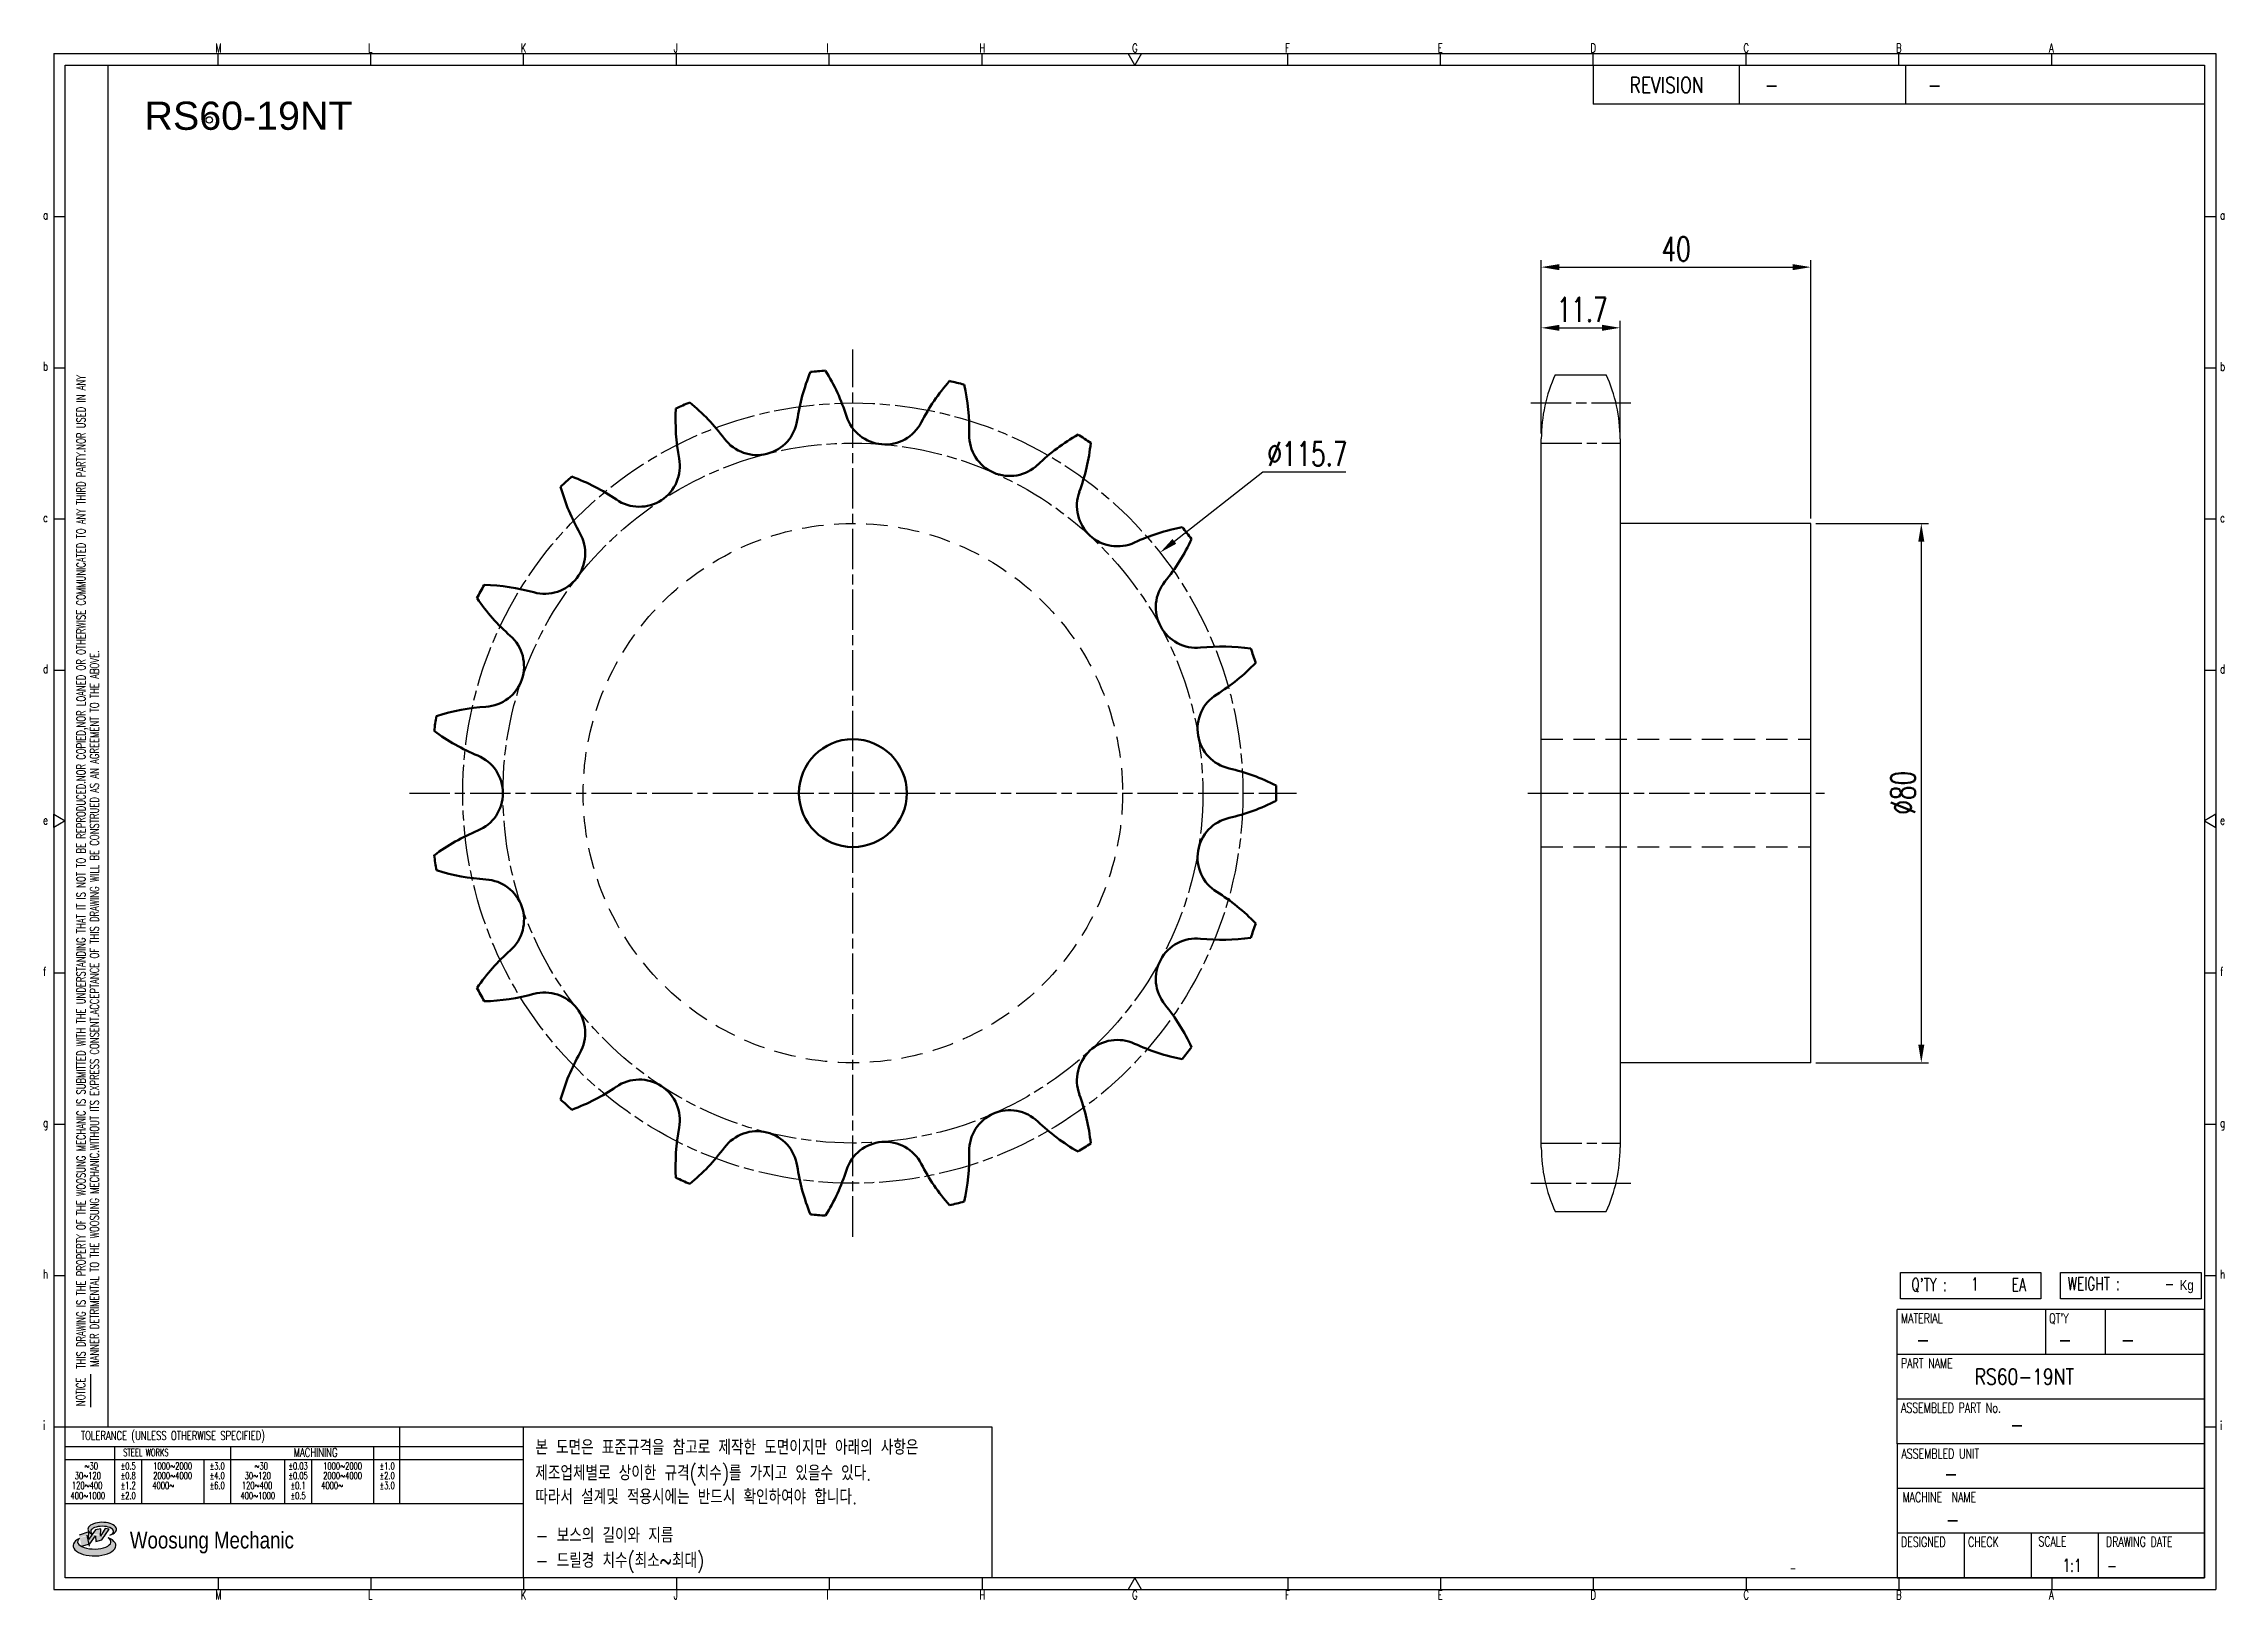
# Model space of a CAD drawing. Header units: millimetres. Extents: x 24105 to 24429, y 30 to 261.
import ezdxf
from ezdxf.enums import TextEntityAlignment as Align

# ---------------------------------------------------------------- set-up
doc = ezdxf.new("R2010")
doc.units = ezdxf.units.MM
for name, pattern in [('AM_ISO08W050', [18, 12, -1.5, 3, -1.5]), ('AM_ISO08W050x2', [9, 6, -0.75, 1.5, -0.75]), ('HIDDEN', [9.525, 6.35, -3.175])]:
    doc.linetypes.add(name, pattern=pattern)
for name, color, linetype, lineweight in [('AM_0N', 7, 'Continuous', 50), ('AM_7', 4, 'AM_ISO08W050', 25), ('AM_7N', 4, 'AM_ISO08W050', 25)]:
    doc.layers.add(name, color=color, linetype=linetype, lineweight=lineweight)
for name, color, linetype in [('HL', 2, 'HIDDEN'), ('S-DIM', 7, 'Continuous'), ('TITLE', 7, 'Continuous'), ('도면레이아웃', 7, 'Continuous')]:
    doc.layers.add(name, color=color, linetype=linetype)
doc.styles.add('HAN', font='ROMANS.shx', dxfattribs={"width": 0.7, "bigfont": 'whgtxt.shx'})
doc.styles.add('HKD_ST2', font='romans.shx', dxfattribs={"width": 0.7, "height": 4, "bigfont": '@extfont2.shx'})
doc.styles.add('HSG', font='SIMPLEX.shx', dxfattribs={"width": 0.7, "bigfont": 'HSG.shx'})
doc.styles.add('ROMANS', font='romans.shx', dxfattribs={"width": 0.7, "bigfont": 'whgtxt.shx'})
doc.styles.add('SLDTEXTSTYLE4', font='arial.ttf', dxfattribs={"width": 0.8})
doc.styles.get("Standard").update_dxf_attribs({"font": 'arial.ttf'})
doc.dimstyles.new('APP6', dxfattribs={"dimscale": 1.5, "dimtxt": 2.4, "dimasz": 1.8, "dimexe": 0.7, "dimexo": 0.5, "dimgap": 0.6, "dimtad": 1, "dimtoh": 1, "dimdec": 1, "dimrnd": 0.01, "dimzin": 9, "dimdsep": 46, "dimtxsty": 'HSG', "dimcen": 0, "dimclrd": 1, "dimclre": 1, "dimclrt": 256, "dimazin": 2, "dimtp": 1, "dimtm": 1, "dimtfac": 0.5, "dimtdec": 1, "dimtofl": 0, "dimtmove": 0, "dimatfit": 3, "dimfxl": 0, "dimtvp": 1, "dimtolj": 2, "dimlwd": -1, "dimlwe": -1, "dimarcsym": 0})

# ---------------------------------------------------------------- blocks, each defined once
blk = doc.blocks.new('SUYWSHJH')
at = {"layer": '도면레이아웃'}
h = blk.add_hatch(color=10, dxfattribs=at)
h.paths.add_polyline_path([(1.544, 35.177), (1.554, 34.966), (1.779, 35.034), (2.054, 35.422), (1.908, 35.446), (1.728, 35.167), (1.741, 35.439), (1.547, 35.405), (1.292, 35.041), (1.295, 35.33), (0.943, 35.208), (1.03, 34.8), (1.336, 34.885)])
edge = h.paths.add_edge_path()
edge.add_ellipse((1.795, 35.421), major_axis=(-0.53, 0), ratio=0.487785, start_angle=122.36065, end_angle=403.39574)
edge.add_line((1.411, 35.244), (1.419, 35.261))
edge.add_ellipse((1.798, 35.344), major_axis=(-0.423, 0), ratio=0.444396, start_angle=131.58977, end_angle=386.19408, ccw=False)
edge = h.paths.add_edge_path()
edge.add_ellipse((1.512, 34.815), major_axis=(-0.793, 0), ratio=0.480113, start_angle=314.67633, end_angle=590.85213)
edge.add_ellipse((1.501, 34.958), major_axis=(-0.62, 0), ratio=0.43311, start_angle=331.7024, end_angle=574.42495, ccw=False)
for p, q in [((0, 90.118), (80.15, 90.118)), ((0, 90.118), (0, 33.191)), ((6.089, 89.693), (6.089, 90.118)), ((11.753, 89.693), (11.753, 90.118)), ((17.418, 89.693), (17.418, 90.118)), ((23.082, 89.693), (23.082, 90.118)), ((28.746, 89.693), (28.746, 90.118)), ((34.411, 89.693), (34.411, 90.118)), ((45.739, 89.693), (45.739, 90.118)), ((51.404, 89.693), (51.404, 90.118)), ((57.068, 89.693), (57.068, 90.118)), ((62.732, 89.693), (62.732, 90.118)), ((68.397, 89.693), (68.397, 90.118)), ((74.061, 89.693), (74.061, 90.118)), ((80.15, 90.118), (80.15, 33.191)), ((0, 84.085), (0.425, 84.085)), ((79.725, 84.085), (80.15, 84.085)), ((0, 78.478), (0.425, 78.478)), ((79.725, 78.478), (80.15, 78.478)), ((0, 72.87), (0.425, 72.87)), ((79.725, 72.87), (80.15, 72.87)), ((0, 67.262), (0.425, 67.262)), ((79.725, 67.262), (80.15, 67.262)), ((0, 56.047), (0.425, 56.047)), ((79.725, 56.047), (80.15, 56.047)), ((0, 50.439), (0.425, 50.439)), ((79.725, 50.439), (80.15, 50.439)), ((0, 44.832), (0.425, 44.832)), ((79.725, 44.832), (80.15, 44.832)), ((1.377, 39.947), (1.377, 41.174)), ((0, 39.224), (0.425, 39.224)), ((79.725, 39.224), (80.15, 39.224)), ((0, 33.191), (80.15, 33.191)), ((6.089, 33.616), (6.089, 33.191)), ((11.753, 33.616), (11.753, 33.191)), ((17.418, 33.616), (17.418, 33.191)), ((23.082, 33.616), (23.082, 33.191)), ((28.746, 33.616), (28.746, 33.191)), ((34.411, 33.616), (34.411, 33.191)), ((45.739, 33.616), (45.739, 33.191)), ((51.404, 33.616), (51.404, 33.191)), ((57.068, 33.616), (57.068, 33.191)), ((62.732, 33.616), (62.732, 33.191)), ((68.397, 33.616), (68.397, 33.191)), ((74.061, 33.616), (74.061, 33.191))]:
    blk.add_line(p, q)
at = {"color": 2}
for p, q in [((2.017, 39.224), (2.017, 89.693)), ((0.425, 39.224), (17.418, 39.224)), ((12.816, 39.224), (12.816, 36.382)), ((17.418, 33.616), (17.418, 39.224)), ((0.425, 38.487), (17.418, 38.487)), ((0.425, 38.012), (17.418, 38.012)), ((2.257, 38.487), (2.257, 36.382)), ((3.257, 38.012), (3.257, 36.382)), ((5.557, 38.012), (5.557, 36.382)), ((6.557, 38.5), (6.557, 36.382)), ((8.557, 38.012), (8.557, 36.382)), ((9.557, 38.026), (9.557, 36.382)), ((11.857, 38.487), (11.857, 36.382)), ((0.425, 36.382), (17.418, 36.382))]:
    blk.add_line(p, q, dxfattribs=at)
at = {"color": 6, "ltscale": 0.5}
for p, q in [((57.068, 89.693), (57.068, 88.246)), ((62.47, 89.693), (62.47, 88.246)), ((68.635, 89.693), (68.635, 88.246)), ((79.725, 88.246), (57.068, 88.246)), ((68.336, 38.59), (68.336, 43.563)), ((79.725, 43.563), (68.336, 43.563)), ((73.827, 43.563), (73.827, 41.905)), ((76.037, 43.563), (76.037, 41.905)), ((79.725, 38.59), (79.725, 43.563)), ((79.725, 41.905), (68.336, 41.905)), ((79.725, 40.248), (68.336, 40.248)), ((68.336, 38.59), (68.336, 33.616)), ((79.725, 38.59), (68.336, 38.59)), ((79.725, 33.616), (79.725, 38.59)), ((79.725, 36.932), (68.336, 36.932)), ((79.725, 35.274), (68.336, 35.274)), ((70.822, 33.616), (70.822, 35.274)), ((73.309, 33.616), (73.309, 35.274)), ((75.796, 33.616), (75.796, 35.274)), ((68.336, 33.616), (79.725, 33.616))]:
    blk.add_line(p, q, dxfattribs=at)
for points in [[(40.075, 89.693), (39.83, 90.118), (40.32, 90.118)], [(0.425, 89.693), (79.725, 89.693), (79.725, 33.616), (0.425, 33.616)], [(0.425, 61.679), (0, 61.433), (0, 61.924)], [(79.725, 61.679), (80.15, 61.433), (80.15, 61.924)], [(40.075, 33.616), (39.83, 33.191), (40.32, 33.191)]]:
    blk.add_lwpolyline(points, close=True)
at = {"layer": 'TITLE', "color": 20}
for p, q in [((68.449, 43.961), (68.449, 44.936)), ((68.449, 44.936), (73.654, 44.936)), ((73.654, 44.936), (73.654, 43.961)), ((74.39, 43.961), (74.39, 44.936)), ((74.39, 44.936), (79.595, 44.936)), ((79.595, 44.936), (79.595, 43.961)), ((73.654, 43.961), (68.449, 43.961)), ((79.595, 43.961), (74.39, 43.961))]:
    blk.add_line(p, q, dxfattribs=at)
at = {"layer": '도면레이아웃'}
for p, q in [((1.295, 35.33), (0.943, 35.208)), ((1.03, 34.8), (1.336, 34.885)), ((1.224, 35.208), (1.311, 34.8)), ((1.224, 35.208), (1.224, 35.208)), ((1.547, 35.405), (1.292, 35.041)), ((1.292, 35.041), (1.295, 35.33)), ((1.336, 34.885), (1.544, 35.177)), ((1.419, 35.261), (1.411, 35.244)), ((1.544, 35.177), (1.554, 34.966)), ((1.741, 35.439), (1.547, 35.405)), ((1.554, 34.966), (1.779, 35.034)), ((1.908, 35.446), (1.728, 35.167)), ((1.728, 35.167), (1.741, 35.439)), ((1.779, 35.034), (2.054, 35.422)), ((2.054, 35.422), (1.908, 35.446))]:
    blk.add_line(p, q, dxfattribs=at)
for centre, major_axis, ratio, start_param, end_param in [((1.795, 35.421), (-0.53, 0), 0.487785, 2.135596, 7.040584), ((1.512, 34.815), (-0.793, 0), 0.480113, 5.492138, 10.312315), ((1.501, 34.958), (-0.62, 0), 0.43311, 5.789299, 10.025607), ((1.798, 35.344), (-0.423, 0), 0.444396, 2.296675, 6.740358)]:
    blk.add_ellipse(centre, major_axis=major_axis, ratio=ratio, start_param=start_param, end_param=end_param, dxfattribs=at)
at = {"color": 4, "style": 'HKD_ST2', "width": 0.7}
for s, p in [('M', (5.988, 90.164)), ('L', (11.652, 90.164)), ('K', (17.316, 90.164)), ('J', (22.981, 90.164)), ('I', (28.645, 90.164)), ('H', (34.309, 90.164)), ('G', (39.974, 90.164)), ('F', (45.638, 90.164)), ('E', (51.302, 90.164)), ('D', (56.967, 90.164)), ('C', (62.631, 90.164)), ('B', (68.295, 90.164)), ('A', (73.96, 90.164)), ('a', (-0.395, 83.976)), ('a', (80.305, 83.97)), ('b', (-0.395, 78.368)), ('b', (80.305, 78.362)), ('c', (-0.395, 72.76)), ('c', (80.305, 72.754)), ('d', (-0.395, 67.153)), ('d', (80.305, 67.147)), ('e', (-0.395, 61.545)), ('e', (80.305, 61.539)), ('f', (-0.395, 55.937)), ('f', (80.305, 55.931)), ('g', (-0.395, 50.33)), ('g', (80.305, 50.324)), ('h', (-0.395, 44.722)), ('h', (80.305, 44.716)), ('i', (-0.395, 39.114)), ('i', (80.305, 39.108)), ('M', (5.988, 32.824)), ('L', (11.652, 32.824)), ('K', (17.316, 32.824)), ('J', (22.981, 32.824)), ('I', (28.645, 32.824)), ('H', (34.309, 32.824)), ('G', (39.974, 32.824)), ('F', (45.638, 32.824)), ('E', (51.302, 32.824)), ('D', (56.967, 32.824)), ('C', (62.631, 32.824)), ('B', (68.295, 32.824)), ('A', (73.96, 32.824))]:
    blk.add_text(s, height=0.326, dxfattribs=at).set_placement(p)
for s, height, style, width, p in [('REVISION', 0.5806, 'HAN', 0.8, (58.415, 88.664)), ('-', 0.581, 'HAN', 0.8, (63.426, 88.664)), ('-', 0.581, 'HAN', 0.8, (69.468, 88.664)), ("Q'TY : ", 0.4746, 'HKD_ST2', 0.7, (68.857, 44.253)), ('1', 0.475, 'HKD_ST2', 0.7, (71.071, 44.275)), ('EA', 0.4746, 'HKD_ST2', 0.7, (72.578, 44.253)), ('WEIGHT : ', 0.4746, 'HKD_ST2', 0.7, (74.65, 44.286)), ('-', 0.581, 'HAN', 0.8, (69.029, 42.157)), ('-', 0.581, 'HAN', 0.8, (74.289, 42.157)), ('-', 0.581, 'HAN', 0.8, (76.623, 42.157)), ('-', 0.581, 'HAN', 0.8, (72.515, 39.013)), ('-', 0.581, 'HAN', 0.8, (70.067, 37.189)), ('-', 0.581, 'HAN', 0.8, (70.126, 35.48)), ('1:1', 0.4746, 'HKD_ST2', 0.7, (74.458, 33.848)), ('-', 0.475, 'HKD_ST2', 0.7, (76.112, 33.837))]:
    blk.add_text(s, height=height, dxfattribs=dict(style=style, width=width)).set_placement(p)
at = {"color": 6, "style": 'HKD_ST2', "width": 0.7}
for s, p in [(' THIS DRAWING IS THE PROPERTY OF THE WOOSUNG MECHANIC IS SUBMITTED WITH THE UNDERSTANDING THAT IT IS NOT TO BE REPRODUCED.NOR COPIED,NOR LOANED OR OTHERWISE COMMUNICATED TO ANY THIRD PARTY.NOR USED IN ANY', (1.173, 41.217)), ('MANNER DETRIMENTAL TO THE WOOSUNG MECHANIC.WITHOUT ITS EXPRESS CONSENT.ACCEPTANCE OF THIS DRAWING WILL BE CONSTRUED AS AN AGREEMENT TO THE ABOVE.', (1.672, 41.447))]:
    blk.add_text(s, height=0.326266, rotation=90, dxfattribs=at).set_placement(p)
at = {"style": 'HKD_ST2', "width": 0.7}
blk.add_text('-', height=0.475, dxfattribs=at).set_placement((78.613, 44.286), align=Align.RIGHT)
at = {"color": 4, "style": 'HKD_ST2', "width": 0.7}
for s, height, p in [('MATERIAL', 0.3651, (68.474, 43.425)), ("QT'Y", 0.3651, (73.965, 43.425)), ('PART NAME', 0.3651, (68.474, 41.756)), ('ASSEMBLED PART No.', 0.36511, (68.474, 40.109)), ('ASSEMBLED UNIT', 0.36511, (68.49, 38.408)), ('MACHINE  NAME', 0.36511, (68.532, 36.794)), ('DESIGNED', 0.3651, (68.474, 35.136)), ('CHECK', 0.3651, (70.961, 35.136)), ('SCALE', 0.3651, (73.566, 35.153)), ('DRAWING DATE', 0.36511, (76.071, 35.141))]:
    blk.add_text(s, height=height, dxfattribs=at).set_placement(p, align=Align.TOP_LEFT)
at = {"style": 'HKD_ST2', "width": 0.7}
blk.add_text('NOTICE', height=0.3263, rotation=90, dxfattribs=at).set_placement((1.163, 39.988))
for s, height, style, width, p in [('TOLERANCE (UNLESS OTHERWISE SPECIFIED)', 0.32627, 'HKD_ST2', 0.7, (4.417, 38.896)), ('-', 0.326, 'ROMANS', 0.65, (64.469, 33.975))]:
    blk.add_text(s, height=height, dxfattribs=dict(style=style, width=width)).set_placement(p, align=Align.MIDDLE_CENTER)
at = {"color": 4, "style": 'HKD_ST2', "width": 0.7}
for s, height, p in [('STEEL WORKS', 0.26101, (3.416, 38.268)), ('MACHINING', 0.3263, (9.707, 38.27)), ('%%P0.5', 0.261, (2.757, 37.762)), ('%%P0.8', 0.261, (2.757, 37.411)), ('%%P3.0', 0.261, (6.057, 37.762)), ('%%P4.0', 0.261, (6.057, 37.411)), ('%%P0.03', 0.261, (9.057, 37.762)), ('%%P0.05', 0.261, (9.057, 37.411)), ('%%P1.0', 0.261, (12.357, 37.762)), ('%%P2.0', 0.261, (12.357, 37.411)), ('%%P1.2', 0.261, (2.757, 37.045)), ('%%P2.0', 0.261, (2.757, 36.67)), ('%%P6.0', 0.261, (6.057, 37.045)), ('%%P0.1', 0.261, (9.057, 37.045)), ('%%P0.5', 0.261, (9.057, 36.67)), ('%%P3.0', 0.261, (12.357, 37.045))]:
    blk.add_text(s, height=height, dxfattribs=at).set_placement(p, align=Align.MIDDLE)
for s, height, p in [('30%%126120', 0.261, (1.263, 37.411)), ('%%12630', 0.261, (1.389, 37.762)), ('2000%%1264000', 0.26101, (4.407, 37.411)), ('1000%%1262000', 0.26101, (4.407, 37.762)), ('30%%126120', 0.261, (7.563, 37.411)), ('%%12630', 0.261, (7.689, 37.762)), ('2000%%1264000', 0.26101, (10.707, 37.411)), ('1000%%1262000', 0.26101, (10.707, 37.762)), ('400%%1261000', 0.26101, (1.263, 36.67)), ('120%%126400', 0.26101, (1.237, 37.045)), ('4000%%126', 0.261, (4.061, 37.045)), ('400%%1261000', 0.26101, (7.563, 36.67)), ('120%%126400', 0.26101, (7.537, 37.045)), ('4000%%126', 0.261, (10.321, 37.045))]:
    blk.add_text(s, height=height, dxfattribs=at).set_placement(p, align=Align.MIDDLE_CENTER)
at = {"color": 1, "style": 'SLDTEXTSTYLE4', "width": 0.8}
blk.add_text('Woosung Mechanic', height=0.61957, dxfattribs=at).set_placement((2.822, 34.711))
at = {"layer": 'TITLE', "width": 0.8}
blk.add_text('Kg', height=0.3789, dxfattribs=at).set_placement((78.807, 44.286))
blk = doc.blocks.new('*D2')
at = {"layer": 'Defpoints', "color": 0, "transparency": 16777216}
for p in [(24270.81, 185.46), (24179.68, 114.1)]:
    blk.add_point(p, dxfattribs=at)
at = {"layer": 'S-DIM', "color": 1, "transparency": 16777216}
for p, q in [((24286.07, 197.41), (24272.93, 187.12)), ((24298.37, 197.41), (24286.07, 197.41))]:
    blk.add_line(p, q, dxfattribs=at)
blk.add_solid([(24272.65, 187.48), (24273.21, 186.77), (24270.81, 185.46)], dxfattribs=at)
at = {"layer": 'S-DIM', "transparency": 16777216, "insert": (24292.67, 200.11), "char_height": 3.6, "attachment_point": 5, "style": 'HSG'}
blk.add_mtext('\\A2;∅115.7', dxfattribs=at)
blk = doc.blocks.new('*D3')
at = {"layer": 'Defpoints', "color": 0, "transparency": 16777216}
for p in [(24339.06, 218.8), (24327.36, 202.35), (24339.06, 202.35)]:
    blk.add_point(p, dxfattribs=at)
at = {"layer": 'S-DIM', "color": 1, "transparency": 16777216}
for p, q in [((24327.36, 203.1), (24327.36, 219.85)), ((24330.06, 218.8), (24336.36, 218.8)), ((24339.06, 203.1), (24339.06, 219.85))]:
    blk.add_line(p, q, dxfattribs=at)
for points in [[(24330.06, 219.25), (24330.06, 218.35), (24327.36, 218.8)], [(24336.36, 219.25), (24336.36, 218.35), (24339.06, 218.8)]]:
    blk.add_solid(points, dxfattribs=at)
at = {"layer": 'S-DIM', "transparency": 16777216, "insert": (24333.43, 221.5), "char_height": 3.6, "attachment_point": 5, "style": 'HSG'}
blk.add_mtext('\\A2;11.7', dxfattribs=at)
blk = doc.blocks.new('*D4')
at = {"layer": 'Defpoints', "color": 0, "transparency": 16777216}
for p in [(24367.36, 227.8), (24327.36, 202.35), (24367.36, 189.78)]:
    blk.add_point(p, dxfattribs=at)
at = {"layer": 'S-DIM', "color": 1, "transparency": 16777216}
for p, q in [((24327.36, 203.1), (24327.36, 228.85)), ((24330.06, 227.8), (24364.66, 227.8)), ((24367.36, 190.53), (24367.36, 228.85))]:
    blk.add_line(p, q, dxfattribs=at)
for points in [[(24330.06, 228.25), (24330.06, 227.35), (24327.36, 227.8)], [(24364.66, 228.25), (24364.66, 227.35), (24367.36, 227.8)]]:
    blk.add_solid(points, dxfattribs=at)
at = {"layer": 'S-DIM', "transparency": 16777216, "insert": (24347.36, 230.5), "char_height": 3.6, "attachment_point": 5, "style": 'HSG'}
blk.add_mtext('\\A2;40', dxfattribs=at)
blk = doc.blocks.new('*D5')
at = {"layer": 'Defpoints', "color": 0, "transparency": 16777216}
for p in [(24367.36, 189.78), (24367.36, 109.78), (24383.73, 109.78)]:
    blk.add_point(p, dxfattribs=at)
at = {"layer": 'S-DIM', "color": 1, "transparency": 16777216}
for p, q in [((24368.11, 189.78), (24384.78, 189.78)), ((24383.73, 187.08), (24383.73, 112.48)), ((24368.11, 109.78), (24384.78, 109.78))]:
    blk.add_line(p, q, dxfattribs=at)
for points in [[(24383.28, 187.08), (24384.18, 187.08), (24383.73, 189.78)], [(24383.28, 112.48), (24384.18, 112.48), (24383.73, 109.78)]]:
    blk.add_solid(points, dxfattribs=at)
at = {"layer": 'S-DIM', "transparency": 16777216, "insert": (24381.03, 149.83), "char_height": 3.6, "attachment_point": 5, "rotation": 90, "style": 'HSG'}
blk.add_mtext('\\A2;%%c80', dxfattribs=at)

msp = doc.modelspace()

# ---------------------------------------------------------------- linework, layer by layer
for p, q in [((24329.44, 211.85), (24336.98, 211.85)), ((24327.36, 97.2), (24327.36, 202.35)), ((24339.06, 202.35), (24339.06, 97.2)), ((24367.36, 189.78), (24339.06, 189.78)), ((24367.36, 109.78), (24367.36, 189.78)), ((24367.36, 109.78), (24339.06, 109.78)), ((24329.44, 87.7), (24336.98, 87.7))]:
    msp.add_line(p, q)
at = {"color": 4}
msp.add_lwpolyline([(24176.4, 55.8), (24245.87, 55.8), (24245.87, 33.36), (24176.4, 33.36)], close=True, dxfattribs=at)
msp.add_circle((24129.77, 249.63), 0.483)
for centre, start, end in [((24350.06, 202.35), 155.2599, 180), ((24316.36, 202.35), 0, 24.7401), ((24350.06, 97.2), 180, 204.7401), ((24316.36, 97.2), 335.2599, 0)]:
    msp.add_arc(centre, 22.7, start, end)
at = {"layer": 'AM_0N'}
msp.add_circle((24225.24, 149.78), 8, dxfattribs=at)
for centre, radius, start, end in [((24246.69, 200.82), 30.01, 157.6073, 171.8421), ((24225.24, 149.78), 62.8, 93.7088, 95.7649), ((24195.69, 196.6), 30.01, 17.6316, 31.8664), ((24262.1, 191.09), 30.01, 138.6599, 152.8947), ((24225.24, 149.78), 62.8, 74.7614, 76.8176), ((24212.5, 203.66), 30.01, 358.6842, 12.919), ((24225.24, 149.78), 62.8, 112.6561, 114.7123), ((24182.09, 184.46), 30.01, 36.5789, 50.8137), ((24228.95, 205.02), 30.01, 176.5547, 190.7895), ((24211.02, 205.93), 6.01, 216.5789, 351.8421), ((24230.03, 207.51), 6.01, 197.6316, 332.8947), ((24248.51, 202.83), 6.01, 178.6842, 313.9474), ((24273.52, 176.89), 30.01, 119.7126, 133.9474), ((24225.24, 149.78), 62.8, 55.814, 57.8702), ((24230.68, 204.88), 30.01, 339.7368, 353.9716), ((24193.56, 198.27), 6.01, 235.5263, 10.7895), ((24225.24, 149.78), 62.8, 131.6035, 133.6597), ((24210.81, 203.23), 30.01, 195.5021, 209.7368), ((24173.17, 168.57), 30.01, 55.5263, 69.7611), ((24264.48, 192.4), 6.01, 159.7368, 295), ((24179.53, 185.36), 6.01, 254.4737, 29.7368), ((24279.71, 159.75), 30.01, 100.7652, 115), ((24225.24, 149.78), 62.8, 36.8667, 38.9228), ((24248.28, 200.13), 30.01, 320.7895, 335.0243), ((24225.24, 149.78), 62.8, 150.5509, 152.607), ((24194.24, 195.65), 30.01, 214.4494, 228.6842), ((24169.89, 150.65), 30.01, 74.4737, 88.7085), ((24276.19, 177.35), 6.01, 140.7895, 276.0526), ((24170.45, 168.59), 6.01, 273.4211, 48.6842), ((24279.99, 141.52), 30.01, 81.8178, 96.0526), ((24263.38, 189.92), 30.01, 301.8421, 316.0769), ((24225.24, 149.78), 62.8, 17.9193, 19.9754), ((24172.6, 132.62), 30.01, 93.4211, 107.6558), ((24282.38, 159.31), 6.01, 121.8421, 257.1053), ((24225.24, 149.78), 62.8, 169.4982, 171.5544), ((24181.03, 183.1), 30.01, 233.3968, 247.6316), ((24167.32, 149.78), 6.01, 292.3684, 67.6316), ((24274.34, 124.19), 30.01, 62.8705, 77.1053), ((24225.24, 149.78), 62.8, 358.9719, 1.0281), ((24282.38, 140.24), 6.01, 102.8947, 238.1579), ((24274.34, 175.36), 30.01, 282.8947, 297.1295), ((24181.03, 116.46), 30.01, 112.3684, 126.6032), ((24225.24, 149.78), 62.8, 188.4456, 190.5018), ((24172.6, 166.93), 30.01, 252.3442, 266.5789), ((24170.45, 130.97), 6.01, 311.3158, 86.5789), ((24263.38, 109.64), 30.01, 43.9231, 58.1579), ((24225.24, 149.78), 62.8, 340.0246, 342.0807), ((24194.24, 103.91), 30.01, 131.3158, 145.5506), ((24276.19, 122.21), 6.01, 83.9474, 219.2105), ((24279.99, 158.03), 30.01, 263.9474, 278.1822), ((24225.24, 149.78), 62.8, 207.393, 209.4491), ((24169.89, 148.91), 30.01, 271.2915, 285.5263), ((24179.53, 114.2), 6.01, 330.2632, 105.5263), ((24248.28, 99.43), 30.01, 24.9757, 39.2105), ((24210.81, 96.33), 30.01, 150.2632, 164.4979), ((24264.48, 107.16), 6.01, 65, 200.2632), ((24279.71, 139.81), 30.01, 245, 259.2348), ((24225.24, 149.78), 62.8, 321.0772, 323.1333), ((24193.56, 101.28), 6.01, 349.2105, 124.4737), ((24225.24, 149.78), 62.8, 226.3403, 228.3965), ((24173.17, 130.98), 30.01, 290.2389, 304.4737), ((24230.68, 94.68), 30.01, 6.0284, 20.2632), ((24248.51, 96.73), 6.01, 46.0526, 181.3158), ((24273.52, 122.67), 30.01, 226.0526, 240.2874), ((24228.95, 94.54), 30.01, 169.2105, 183.4453), ((24182.09, 115.09), 30.01, 309.1863, 323.4211), ((24211.02, 93.62), 6.01, 8.1579, 143.4211), ((24230.03, 92.05), 6.01, 27.1053, 162.3684), ((24225.24, 149.78), 62.8, 302.1298, 304.186), ((24246.69, 98.73), 30.01, 188.1579, 202.3927), ((24195.69, 102.96), 30.01, 328.1336, 342.3684), ((24262.1, 108.46), 30.01, 207.1053, 221.3401), ((24212.5, 95.9), 30.01, 347.081, 1.3158), ((24225.24, 149.78), 62.8, 245.2877, 247.3439), ((24225.24, 149.78), 62.8, 283.1824, 285.2386), ((24225.24, 149.78), 62.8, 264.2351, 266.2912)]:
    msp.add_arc(centre, radius, start, end, dxfattribs=at)
at = {"layer": 'AM_7', "linetype": 'AM_ISO08W050x2'}
for p, q in [((24327.36, 201.69), (24339.06, 201.69)), ((24327.36, 97.86), (24339.06, 97.86))]:
    msp.add_line(p, q, dxfattribs=at)
for radius in [57.87, 51.91]:
    msp.add_circle((24225.24, 149.78), radius, dxfattribs=at)
at = {"layer": 'AM_7N', "linetype": 'AM_ISO08W050x2'}
for p, q in [((24225.24, 83.98), (24225.24, 215.57)), ((24325.8, 207.65), (24340.62, 207.65)), ((24159.45, 149.78), (24291.04, 149.78)), ((24325.36, 149.78), (24369.36, 149.78)), ((24325.8, 91.91), (24340.62, 91.91))]:
    msp.add_line(p, q, dxfattribs=at)
at = {"layer": 'HL', "ltscale": 0.5}
for p, q in [((24327.36, 157.78), (24367.36, 157.78)), ((24327.36, 141.79), (24367.36, 141.79))]:
    msp.add_line(p, q, dxfattribs=at)
msp.add_circle((24225.24, 149.78), 40, dxfattribs=at)

# ---------------------------------------------------------------- block references
at = {"xscale": 4.001836980422727, "yscale": 4.001836980422727, "zscale": 4.001836980422727}
msp.add_blockref('SUYWSHJH', (24106.7, -101.17), dxfattribs=at)

# ---------------------------------------------------------------- texts
at = {"color": 2}
msp.add_text('RS60-19NT', height=4.181, dxfattribs=at).set_placement((24120.17, 248.17))
at = {"style": 'HAN', "width": 0.8}
msp.add_text('RS60-19NT', height=2.323, dxfattribs=at).set_placement((24391.66, 62.05))
at = {"color": 4, "style": 'HAN', "width": 0.8}
for s, p in [('본 도면은 표준규격을 참고로 제작한 도면이지만 아래의 사항은', (24178.14, 51.64)), ('제조업체별로 상이한 규격(치수)를 가지고 있을수 있다.', (24178.14, 47.83)), ('따라서 설계및 적용시에는 반드시 확인하여야 합니다.', (24178.14, 44.29)), ('- 보스의 길이와 지름', (24178.14, 38.59)), ('- 드릴경 치수(최소~최대)', (24178.14, 34.85))]:
    msp.add_text(s, height=2.1985, dxfattribs=at).set_placement(p)

# ---------------------------------------------------------------- dimensions: what is measured, and where the dimension line sits
at = {"layer": 'S-DIM', "color": 1}
dim = msp.add_linear_dim(base=(24367.36, 227.8), p1=(24327.36, 202.35), p2=(24367.36, 189.78), dimstyle='APP6', dxfattribs=at)
dim.commit()
dim.dimension.update_dxf_attribs({"geometry": '*D4', "text_midpoint": (24347.36, 230.5)})
dim = msp.add_linear_dim(base=(24339.06, 218.8), p1=(24327.36, 202.35), p2=(24339.06, 202.35), dimstyle='APP6', dxfattribs=at)
dim.commit()
dim.dimension.update_dxf_attribs({"geometry": '*D3', "text_midpoint": (24333.43, 218.8), "dimtype": 128})
dim = msp.add_diameter_dim_2p(p1=(24179.68, 114.1), p2=(24270.81, 185.46), dimstyle='APP6', dxfattribs=at)
dim.commit()
dim.dimension.update_dxf_attribs({"geometry": '*D2', "text_midpoint": (24292.67, 197.41), "dimtype": 131})
dim = msp.add_linear_dim(base=(24383.73, 109.78), p1=(24367.36, 189.78), p2=(24367.36, 109.78), angle=90, text='%%c<>', dimstyle='APP6', dxfattribs=at)
dim.commit()
dim.dimension.update_dxf_attribs({"geometry": '*D5', "text_midpoint": (24383.73, 149.83), "dimtype": 128})

doc.saveas('drawing.dxf')
